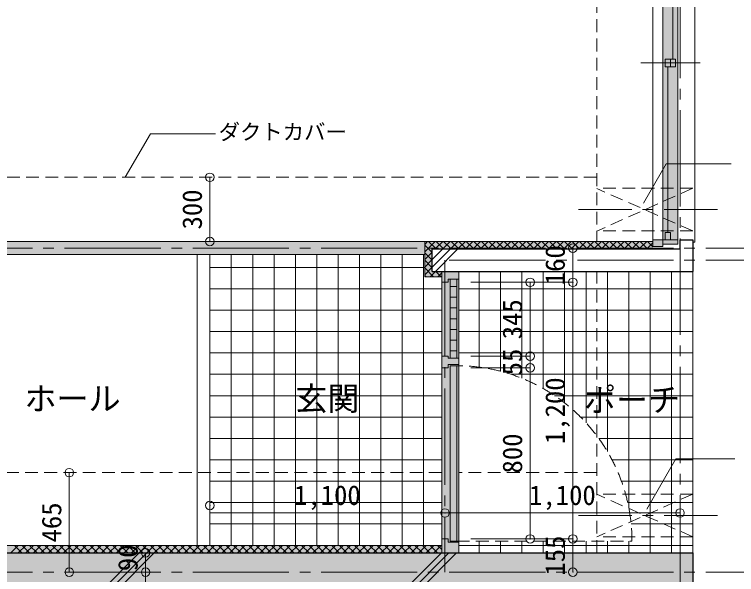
# Model space of a CAD drawing. Units: millimetres at full size, sheet at 1:50. Extents: x -9674 to 9699, y -6794 to 6791.
# Drawn here: x 3633 to 7012, y -92 to 2527 of the extents above; entities that cross this region are included whole.
import ezdxf
from ezdxf.enums import TextEntityAlignment as Align

# ---------------------------------------------------------------- set-up
doc = ezdxf.new("R2010")
doc.units = ezdxf.units.MM
doc.header["$LTSCALE"] = 50
doc.header["$PDMODE"] = 32
doc.header["$PDSIZE"] = 40
for name, pattern in [('CHAIN1', [8, 5, -1, 1, -1]), ('CHAIN2', [12, 9, -1, 1, -1]), ('DASHED1', [1.8, 1.2, -0.6])]:
    doc.linetypes.add(name, pattern=pattern)
for name, color, linetype, lineweight in [('1-0_芯', 7, 'CHAIN2', 9), ('1-1_躯体', 2, 'Continuous', 25), ('1-2_間仕切', 3, 'Continuous', 18), ('1-3_建具', 3, 'Continuous', 18), ('1-5_設備', 7, 'Continuous', 9), ('1-6_ﾊﾞﾙｺﾆｰ・階段', 4, 'Continuous', 9), ('1-7_その他', 7, 'DASHED1', 9), ('1-8_ハッチ', 4, 'Continuous', 9), ('1-A_文字', 7, 'Continuous', 9), ('1-B_寸法', 7, 'Continuous', 9), ('1-C_梁', 7, 'DASHED1', 9)]:
    doc.layers.add(name, color=color, linetype=linetype, lineweight=lineweight)
for name, color, linetype in [('4-0', 1, 'Continuous'), ('4-1', 2, 'Continuous'), ('4-2', 4, 'Continuous'), ('4-F', 4, 'Continuous')]:
    doc.layers.add(name, color=color, linetype=linetype)
doc.styles.add('ＭＳ ゴシック', font='')
doc.styles.get('ＭＳ ゴシック').set_extended_font_data('MS Gothic')

msp = doc.modelspace()

# ---------------------------------------------------------------- linework, layer by layer
at = {"layer": '1-0_芯'}
for p, q in [((6747.5, 5079.12), (6747.5, -3890.88)), ((8517.5, 1434.12), (2687.5, 1434.12)), ((5647.5, 1377.62), (5647.5, -80.88)), ((8517.5, 1377.62), (5647.5, 1377.62)), ((8517.5, -80.88), (2217.5, -80.88))]:
    msp.add_line(p, q, dxfattribs=at)
at = {"layer": '1-1_躯体'}
for p, q in [((6747.5, 1430.12), (6747.5, 1472.12)), ((5587.5, 1430.12), (6747.5, 1430.12)), ((5587.5, 1325.12), (5587.5, 1430.12)), ((5587.5, 1325.12), (6807.5, 1325.12)), ((2127.5, 9.12), (6807.5, 9.12))]:
    msp.add_line(p, q, dxfattribs=at)
for points in [[(6747.5, 1472.12), (6807.5, 1472.12), (6807.5, 1325.12)], [(6807.5, 9.12), (6807.5, -625.88), (6687.5, -625.88)]]:
    msp.add_lwpolyline(points, dxfattribs=at)
at = {"layer": '1-2_間仕切'}
for p, q in [((5552.5, 1465.12), (3567.5, 1465.12)), ((5552.5, 1404.12), (3567.5, 1404.12))]:
    msp.add_line(p, q, dxfattribs=at)
at = {"layer": '1-3_建具', "color": 7, "lineweight": 9}
for p, q in [((6620.5, 1472.12), (6620.5, 3127.12)), ((6667.5, 3112.12), (6667.5, 1487.12)), ((6737.5, 3112.12), (6737.5, 1487.12)), ((6817.5, 1462.12), (6817.5, 3127.12)), ((6840.98, 2299.62), (6564.02, 2299.62)), ((6667.5, 1487.12), (6667.5, 1472.12)), ((6737.5, 1452.12), (6737.5, 1487.12)), ((6667.5, 1472.12), (6737.5, 1472.12)), ((6807.5, 1462.12), (6817.5, 1462.12)), ((6737.5, 1452.12), (6667.5, 1452.12)), ((5672.5, 919.12), (5672.5, 1289.12)), ((5702.5, 919.12), (5702.5, 1289.12)), ((5712.5, 1289.12), (5712.5, 919.12)), ((5632.5, 929.12), (5632.5, 1274.12)), ((5672.5, 1254.12), (5702.5, 1254.12)), ((5672.5, 1204.12), (5702.5, 1204.12)), ((5672.5, 1154.12), (5702.5, 1154.12)), ((5672.5, 1104.12), (5702.5, 1104.12)), ((5672.5, 1054.12), (5702.5, 1054.12)), ((5672.5, 1004.12), (5702.5, 1004.12)), ((5672.5, 954.12), (5702.5, 954.12)), ((5712.5, 59.12), (5712.5, 889.12)), ((5632.5, 874.12), (5632.5, 74.12))]:
    msp.add_line(p, q, dxfattribs=at)
at = {"layer": '1-3_建具'}
for p, q in [((6714.5, 2317.12), (6714.5, 3092.12)), ((6678.5, 2317.12), (6726.5, 2317.12)), ((6702.5, 2317.12), (6702.5, 2282.12)), ((6726.5, 2317.12), (6726.5, 2282.12)), ((6690.5, 2282.12), (6690.5, 1507.12)), ((6678.5, 1507.12), (6702.5, 1507.12)), ((6678.5, 1507.12), (6678.5, 1472.12)), ((6702.5, 1507.12), (6702.5, 1472.12)), ((6620.5, 1442.12), (6620.5, 1472.12)), ((6620.5, 1472.12), (6667.5, 1472.12)), ((6667.5, 1442.12), (6667.5, 1472.12)), ((6620.5, 1442.12), (6621.53, 1442.12)), ((6620.5, 1442.12), (6667.5, 1442.12)), ((5632.5, 1325.12), (5632.5, 1274.12)), ((5712.5, 1289.12), (5712.5, 1325.12)), ((5632.5, 1310.12), (5632.5, 1289.12)), ((5662.5, 1274.12), (5632.5, 1274.12)), ((5632.5, 929.12), (5632.5, 874.12)), ((5662.5, 874.12), (5662.5, 889.12)), ((5672.5, 64.12), (5672.5, 884.12)), ((5702.5, 884.12), (5672.5, 884.12)), ((5702.5, 64.12), (5702.5, 884.12)), ((5662.5, 874.12), (5632.5, 874.12)), ((5662.5, 74.12), (5632.5, 74.12)), ((5632.5, 9.12), (5632.5, 74.12)), ((5632.5, 38.12), (5632.5, 59.12)), ((5702.5, 64.12), (5672.5, 64.12)), ((5712.5, 59.12), (5712.5, 9.12))]:
    msp.add_line(p, q, dxfattribs=at)
at = {"layer": '1-3_建具', "color": 7, "linetype": 'DASHED1', "lineweight": 9}
msp.add_line((5702.5, 64.12), (6522.5, 64.12), dxfattribs=at)
at = {"layer": '1-3_建具'}
for points in [[(6678.5, 2317.12), (6678.5, 2282.12), (6726.5, 2282.12)], [(5662.5, 1274.12), (5662.5, 1289.12), (5712.5, 1289.12)], [(5632.5, 929.12), (5662.5, 929.12), (5662.5, 919.12), (5712.5, 919.12)], [(5662.5, 889.12), (5712.5, 889.12), (5712.5, 919.12)], [(5662.5, 74.12), (5662.5, 59.12), (5712.5, 59.12)]]:
    msp.add_lwpolyline(points, dxfattribs=at)
at = {"layer": '1-3_建具', "color": 7, "linetype": 'DASHED1', "lineweight": 9}
msp.add_arc((5702.5, 64.12), 820, 0, 90, dxfattribs=at)
at = {"layer": '1-5_設備'}
for p, q in [((4487.5, 1404.12), (4487.5, 44.12)), ((4547.5, 1404.12), (4547.5, 44.12))]:
    msp.add_line(p, q, dxfattribs=at)
at = {"layer": '1-6_ﾊﾞﾙｺﾆｰ・階段'}
for p, q in [((4647.5, 1404.12), (4647.5, 44.12)), ((4747.5, 1404.12), (4747.5, 44.12)), ((4847.5, 1404.12), (4847.5, 44.12)), ((4947.5, 1404.12), (4947.5, 44.12)), ((5047.5, 1404.12), (5047.5, 44.12)), ((5147.5, 1404.12), (5147.5, 44.12)), ((5247.5, 1404.12), (5247.5, 44.12)), ((5347.5, 1404.12), (5347.5, 44.12)), ((5447.5, 1404.12), (5447.5, 44.12)), ((5547.5, 1404.12), (5547.5, 44.12)), ((5552.5, 1344.12), (4547.5, 1344.12)), ((5807.5, 877.37), (5807.5, 1325.12)), ((5907.5, 858.08), (5907.5, 1325.12)), ((6007.5, 825.29), (6007.5, 1325.12)), ((6107.5, 777.13), (6107.5, 1325.12)), ((6207.5, 710.17), (6207.5, 1325.12)), ((6307.5, 617.63), (6307.5, 1325.12)), ((6407.5, 482.9), (6407.5, 1325.12)), ((6507.5, 220.25), (6507.5, 1325.12)), ((6607.5, 9.12), (6607.5, 1325.12)), ((6707.5, 9.12), (6707.5, 1325.12)), ((6807.5, 9.12), (6807.5, 1325.12)), ((5632.5, 1244.12), (4547.5, 1244.12)), ((6807.5, 1244.12), (5712.5, 1244.12)), ((5632.5, 1144.12), (4547.5, 1144.12)), ((6807.5, 1144.12), (5712.5, 1144.12)), ((5632.5, 1044.12), (4547.5, 1044.12)), ((6807.5, 1044.12), (5712.5, 1044.12)), ((5632.5, 944.12), (4547.5, 944.12)), ((6807.5, 944.12), (5712.5, 944.12)), ((5632.5, 844.12), (4547.5, 844.12)), ((6807.5, 844.12), (5955.48, 844.12)), ((5632.5, 744.12), (4547.5, 744.12)), ((6807.5, 744.12), (6160.76, 744.12)), ((5632.5, 644.12), (4547.5, 644.12)), ((6807.5, 644.12), (6282.15, 644.12)), ((5632.5, 544.12), (4547.5, 544.12)), ((6807.5, 544.12), (6367.33, 544.12)), ((5632.5, 444.12), (4547.5, 444.12)), ((6807.5, 444.12), (6429.14, 444.12)), ((5632.5, 344.12), (4547.5, 344.12)), ((6807.5, 344.12), (6473.21, 344.12)), ((5632.5, 244.12), (4547.5, 244.12)), ((6807.5, 244.12), (6502.5, 244.12)), ((5632.5, 144.12), (4547.5, 144.12)), ((6807.5, 144.12), (6518.59, 144.12)), ((6807.5, 44.12), (5712.5, 44.12)), ((5807.5, 9.12), (5807.5, 64.12)), ((5907.5, 9.12), (5907.5, 64.12)), ((6007.5, 9.12), (6007.5, 64.12)), ((6107.5, 9.12), (6107.5, 64.12)), ((6207.5, 9.12), (6207.5, 64.12)), ((6307.5, 9.12), (6307.5, 64.12)), ((6407.5, 9.12), (6407.5, 64.12)), ((6507.5, 9.12), (6507.5, 64.12))]:
    msp.add_line(p, q, dxfattribs=at)
at = {"layer": '1-7_その他'}
for p, q in [((6807.5, 1714.12), (6357.5, 1714.12)), ((6807.5, 1714.12), (6357.5, 1513.74)), ((6807.5, 1514.12), (6357.5, 1712.95)), ((6807.5, 1514.12), (6357.5, 1514.12)), ((6807.5, 284.12), (6357.5, 284.12)), ((6807.5, 284.12), (6357.5, 83.74)), ((6807.5, 84.12), (6357.5, 282.95)), ((6807.5, 84.12), (6357.5, 84.12))]:
    msp.add_line(p, q, dxfattribs=at)
at = {"layer": '1-7_その他', "linetype": 'CHAIN1'}
for p, q in [((6922.5, 1614.12), (6257.5, 1614.12)), ((6922.5, 184.12), (6257.5, 184.12))]:
    msp.add_line(p, q, dxfattribs=at)
at = {"layer": '1-8_ハッチ'}
for p, q in [((5552.5, 1415.93), (5601.7, 1465.12)), ((5552.5, 1451.28), (5566.34, 1465.12)), ((5570.59, 1465.12), (5605.59, 1430.12)), ((5602.05, 1430.12), (5637.05, 1465.12)), ((5605.95, 1465.12), (5640.95, 1430.12)), ((5637.41, 1430.12), (5672.41, 1465.12)), ((5641.3, 1465.12), (5676.3, 1430.12)), ((5672.76, 1430.12), (5707.76, 1465.12)), ((5676.66, 1465.12), (5711.66, 1430.12)), ((5708.12, 1430.12), (5743.12, 1465.12)), ((5712.01, 1465.12), (5747.01, 1430.12)), ((5743.47, 1430.12), (5778.47, 1465.12)), ((5747.37, 1465.12), (5782.37, 1430.12)), ((5778.83, 1430.12), (5813.83, 1465.12)), ((5782.72, 1465.12), (5817.72, 1430.12)), ((5814.18, 1430.12), (5849.18, 1465.12)), ((5818.08, 1465.12), (5853.08, 1430.12)), ((5849.54, 1430.12), (5884.54, 1465.12)), ((5853.43, 1465.12), (5888.43, 1430.12)), ((5884.89, 1430.12), (5919.89, 1465.12)), ((5888.79, 1465.12), (5923.79, 1430.12)), ((5920.25, 1430.12), (5955.25, 1465.12)), ((5924.14, 1465.12), (5959.14, 1430.12)), ((5955.6, 1430.12), (5990.6, 1465.12)), ((5959.5, 1465.12), (5994.5, 1430.12)), ((5990.96, 1430.12), (6025.96, 1465.12)), ((5994.86, 1465.12), (6029.86, 1430.12)), ((6026.31, 1430.12), (6061.31, 1465.12)), ((6030.21, 1465.12), (6065.21, 1430.12)), ((6061.67, 1430.12), (6096.67, 1465.12)), ((6065.57, 1465.12), (6100.57, 1430.12)), ((6097.03, 1430.12), (6132.03, 1465.12)), ((6100.92, 1465.12), (6135.92, 1430.12)), ((6132.38, 1430.12), (6167.38, 1465.12)), ((6136.28, 1465.12), (6171.28, 1430.12)), ((6167.74, 1430.12), (6202.74, 1465.12)), ((6171.63, 1465.12), (6206.63, 1430.12)), ((6203.09, 1430.12), (6238.09, 1465.12)), ((6206.99, 1465.12), (6241.99, 1430.12)), ((6238.45, 1430.12), (6273.45, 1465.12)), ((6242.34, 1465.12), (6277.34, 1430.12)), ((6273.8, 1430.12), (6308.8, 1465.12)), ((6277.7, 1465.12), (6312.7, 1430.12)), ((6309.16, 1430.12), (6344.16, 1465.12)), ((6313.05, 1465.12), (6348.05, 1430.12)), ((6344.51, 1430.12), (6379.51, 1465.12)), ((6348.41, 1465.12), (6383.41, 1430.12)), ((6379.87, 1430.12), (6414.87, 1465.12)), ((6383.76, 1465.12), (6418.76, 1430.12)), ((6415.22, 1430.12), (6450.22, 1465.12)), ((6419.12, 1465.12), (6454.12, 1430.12)), ((6450.58, 1430.12), (6485.58, 1465.12)), ((6454.48, 1465.12), (6489.48, 1430.12)), ((6485.93, 1430.12), (6520.93, 1465.12)), ((6489.83, 1465.12), (6524.83, 1430.12)), ((6521.29, 1430.12), (6556.29, 1465.12)), ((6525.19, 1465.12), (6560.19, 1430.12)), ((6556.65, 1430.12), (6591.65, 1465.12)), ((6560.54, 1465.12), (6595.54, 1430.12)), ((6592, 1430.12), (6620.5, 1458.62)), ((6595.9, 1465.12), (6620.5, 1440.52)), ((5552.5, 1447.86), (5587.5, 1412.86)), ((5587.5, 1344.86), (5672.76, 1430.12)), ((5587.5, 1380.21), (5637.41, 1430.12)), ((5603.12, 1325.12), (5708.12, 1430.12)), ((5552.5, 1380.57), (5587.5, 1415.57)), ((5552.5, 1412.5), (5587.5, 1377.5)), ((5552.5, 1345.21), (5587.5, 1380.21)), ((5552.5, 1377.15), (5587.5, 1342.15)), ((5552.5, 1309.86), (5587.5, 1344.86)), ((5552.5, 1341.79), (5594.17, 1300.12)), ((5578.12, 1300.12), (5603.12, 1325.12)), ((5604.53, 1325.12), (5629.53, 1300.12)), ((5613.47, 1300.12), (5632.5, 1319.15)), ((5552.5, 1306.44), (5558.81, 1300.12)), ((5552.5, 1300.12), (5632.5, 1300.12)), ((2127.5, 44.12), (5632.5, 44.12)), ((3615.37, 9.12), (3650.37, 44.12)), ((3632.83, 44.12), (3667.83, 9.12)), ((3650.72, 9.12), (3685.72, 44.12)), ((3668.19, 44.12), (3703.19, 9.12)), ((3686.08, 9.12), (3721.08, 44.12)), ((3703.55, 44.12), (3738.55, 9.12)), ((3721.43, 9.12), (3756.43, 44.12)), ((3738.9, 44.12), (3773.9, 9.12)), ((3756.79, 9.12), (3791.79, 44.12)), ((3774.26, 44.12), (3809.26, 9.12)), ((3792.14, 9.12), (3827.14, 44.12)), ((3809.61, 44.12), (3844.61, 9.12)), ((3827.5, 9.12), (3862.5, 44.12)), ((3844.97, 44.12), (3879.97, 9.12)), ((3862.85, 9.12), (3897.85, 44.12)), ((3880.32, 44.12), (3915.32, 9.12)), ((3898.21, 9.12), (3933.21, 44.12)), ((3915.68, 44.12), (3950.68, 9.12)), ((3933.56, 9.12), (3968.56, 44.12)), ((3951.03, 44.12), (3986.03, 9.12)), ((3968.92, 9.12), (4003.92, 44.12)), ((3986.39, 44.12), (4021.39, 9.12)), ((4004.27, 9.12), (4039.27, 44.12)), ((4021.74, 44.12), (4056.74, 9.12)), ((4039.63, 9.12), (4074.63, 44.12)), ((4057.1, 44.12), (4092.1, 9.12)), ((4074.98, 9.12), (4109.98, 44.12)), ((4092.45, 44.12), (4127.45, 9.12)), ((4110.34, 9.12), (4145.34, 44.12)), ((4127.81, 44.12), (4162.81, 9.12)), ((4145.7, 9.12), (4180.7, 44.12)), ((4163.16, 44.12), (4198.16, 9.12)), ((4181.05, 9.12), (4216.05, 44.12)), ((4198.52, 44.12), (4233.52, 9.12)), ((4216.41, 9.12), (4251.41, 44.12)), ((4233.88, 44.12), (4268.88, 9.12)), ((4251.76, 9.12), (4286.76, 44.12)), ((4269.23, 44.12), (4304.23, 9.12)), ((4287.12, 9.12), (4322.12, 44.12)), ((4304.59, 44.12), (4339.59, 9.12)), ((4322.47, 9.12), (4357.47, 44.12)), ((4339.94, 44.12), (4374.94, 9.12)), ((4357.83, 9.12), (4392.83, 44.12)), ((4375.3, 44.12), (4410.3, 9.12)), ((4393.18, 9.12), (4428.18, 44.12)), ((4410.65, 44.12), (4445.65, 9.12)), ((4428.54, 9.12), (4463.54, 44.12)), ((4446.01, 44.12), (4481.01, 9.12)), ((4463.89, 9.12), (4498.89, 44.12)), ((4481.36, 44.12), (4516.36, 9.12)), ((4499.25, 9.12), (4534.25, 44.12)), ((4516.72, 44.12), (4551.72, 9.12)), ((4534.6, 9.12), (4569.6, 44.12)), ((4552.07, 44.12), (4587.07, 9.12)), ((4569.96, 9.12), (4604.96, 44.12)), ((4587.43, 44.12), (4622.43, 9.12)), ((4605.31, 9.12), (4640.31, 44.12)), ((4622.78, 44.12), (4657.78, 9.12)), ((4640.67, 9.12), (4675.67, 44.12)), ((4658.14, 44.12), (4693.14, 9.12)), ((4676.03, 9.12), (4711.03, 44.12)), ((4693.49, 44.12), (4728.49, 9.12)), ((4711.38, 9.12), (4746.38, 44.12)), ((4728.85, 44.12), (4763.85, 9.12)), ((4746.74, 9.12), (4781.74, 44.12)), ((4764.21, 44.12), (4799.21, 9.12)), ((4782.09, 9.12), (4817.09, 44.12)), ((4799.56, 44.12), (4834.56, 9.12)), ((4817.45, 9.12), (4852.45, 44.12)), ((4834.92, 44.12), (4869.92, 9.12)), ((4852.8, 9.12), (4887.8, 44.12)), ((4870.27, 44.12), (4905.27, 9.12)), ((4888.16, 9.12), (4923.16, 44.12)), ((4905.63, 44.12), (4940.63, 9.12)), ((4923.51, 9.12), (4958.51, 44.12)), ((4940.98, 44.12), (4975.98, 9.12)), ((4958.87, 9.12), (4993.87, 44.12)), ((4976.34, 44.12), (5011.34, 9.12)), ((4994.22, 9.12), (5029.22, 44.12)), ((5011.69, 44.12), (5046.69, 9.12)), ((5029.58, 9.12), (5064.58, 44.12)), ((5047.05, 44.12), (5082.05, 9.12)), ((5064.93, 9.12), (5099.93, 44.12)), ((5082.4, 44.12), (5117.4, 9.12)), ((5100.29, 9.12), (5135.29, 44.12)), ((5117.76, 44.12), (5152.76, 9.12)), ((5135.65, 9.12), (5170.65, 44.12)), ((5153.11, 44.12), (5188.11, 9.12)), ((5171, 9.12), (5206, 44.12)), ((5188.47, 44.12), (5223.47, 9.12)), ((5206.36, 9.12), (5241.36, 44.12)), ((5223.82, 44.12), (5258.82, 9.12)), ((5241.71, 9.12), (5276.71, 44.12)), ((5259.18, 44.12), (5294.18, 9.12)), ((5277.07, 9.12), (5312.07, 44.12)), ((5294.54, 44.12), (5329.54, 9.12)), ((5312.42, 9.12), (5347.42, 44.12)), ((5329.89, 44.12), (5364.89, 9.12)), ((5347.78, 9.12), (5382.78, 44.12)), ((5365.25, 44.12), (5400.25, 9.12)), ((5383.13, 9.12), (5418.13, 44.12)), ((5400.6, 44.12), (5435.6, 9.12)), ((5418.49, 9.12), (5453.49, 44.12)), ((5435.96, 44.12), (5470.96, 9.12)), ((5453.84, 9.12), (5488.84, 44.12)), ((5471.31, 44.12), (5506.31, 9.12)), ((5489.2, 9.12), (5524.2, 44.12)), ((5506.67, 44.12), (5541.67, 9.12)), ((5524.55, 9.12), (5559.55, 44.12)), ((5542.02, 44.12), (5577.02, 9.12)), ((5559.91, 9.12), (5594.91, 44.12)), ((5577.38, 44.12), (5612.38, 9.12)), ((5595.26, 9.12), (5630.26, 44.12)), ((5612.73, 44.12), (5632.5, 24.35)), ((4036.41, -170.88), (4216.41, 9.12)), ((4071.76, -170.88), (4251.76, 9.12)), ((4107.12, -170.88), (4287.12, 9.12)), ((5388.38, -233.12), (5630.62, 9.12)), ((5415.53, -241.33), (5665.98, 9.12)), ((5442.67, -249.54), (5701.33, 9.12)), ((5630.62, 9.12), (5632.5, 11))]:
    msp.add_line(p, q, dxfattribs=at)
msp.add_lwpolyline([(5552.5, 1300.12), (5552.5, 1465.12), (6620.5, 1465.12)], dxfattribs=at)
at = {"layer": '1-A_文字'}
for p, q in [((4151.53, 1765.12), (4269.17, 1968.88)), ((4269.17, 1968.88), (4574.09, 1968.88)), ((6575.94, 1643.6), (6682.24, 1827.72)), ((6682.24, 1827.72), (6987.16, 1827.72)), ((6592.34, 213.6), (6728.57, 449.56)), ((6728.57, 449.56), (7003.55, 449.56))]:
    msp.add_line(p, q, dxfattribs=at)
at = {"layer": '1-B_寸法'}
for p, q in [((4547.5, 1465.12), (4547.5, 1765.12)), ((6245.96, 1274.12), (6245.96, 1434.12)), ((5769.11, 1274.12), (6245.96, 1274.12)), ((6045.96, 929.12), (6045.96, 1274.12)), ((6245.96, 74.12), (6245.96, 1274.12)), ((5769.11, 929.12), (6045.96, 929.12)), ((6045.96, 874.12), (6045.96, 929.12)), ((5769.11, 874.12), (6045.96, 874.12)), ((6045.96, 74.12), (6045.96, 874.12)), ((3889.51, 384.12), (3889.51, -80.88)), ((4547.5, 195.55), (5647.5, 195.55)), ((5647.5, 195.55), (6747.5, 195.55)), ((5769.11, 74.12), (6245.96, 74.12)), ((6245.96, -80.88), (6245.96, 74.12)), ((4246.6, 9.12), (4246.6, -80.88)), ((4246.6, -80.88), (4246.6, -170.88))]:
    msp.add_line(p, q, dxfattribs=at)
at = {"layer": '1-B_寸法', "color": 3}
for p in [(4547.5, 1765.12), (4547.5, 1465.12), (6245.96, 1434.12), (6045.96, 1274.12), (6245.96, 1274.12), (6045.96, 929.12), (6045.96, 874.12), (3889.51, 384.12), (4547.5, 230.55), (5647.5, 195.55), (6747.5, 195.55), (6045.96, 74.12), (6245.96, 74.12), (4246.6, 9.12), (3889.51, -80.88), (4246.6, -80.88), (6245.96, -80.88)]:
    msp.add_point(p, dxfattribs=at)
at = {"layer": '1-C_梁'}
for p, q in [((6357.5, 3134.12), (6357.5, 1465.12)), ((6357.5, 1765.12), (2307.5, 1765.12)), ((6357.5, 9.12), (6357.5, 1325.12)), ((5632.5, 384.12), (2307.5, 384.12)), ((6357.5, 384.12), (5712.5, 384.12))]:
    msp.add_line(p, q, dxfattribs=at)
at = {"layer": '4-0'}
for points in [[(6807.5, 9.12), (6687.5, -170.88), (2127.5, 9.12), (2307.5, -170.88)], [(6807.5, 9.12), (6687.5, -170.88), (6687.5, -521.41)], [(6807.5, -625.88), (6807.5, 9.12), (6687.5, -521.41)]]:
    msp.add_solid(points, dxfattribs=at)
at = {"layer": '4-1'}
for points in [[(6667.5, 1452.12), (6737.5, 1452.12), (6667.5, 3147.12), (6737.5, 3147.12)], [(5712.5, 9.12), (5632.5, 9.12), (5712.5, 1325.12), (5632.5, 1325.12)]]:
    msp.add_solid(points, dxfattribs=at)
at = {"layer": '4-2'}
msp.add_solid([(3567.5, 1465.12), (3567.5, 1404.12), (5552.5, 1465.12), (5552.5, 1404.12)], dxfattribs=at)
at = {"layer": '4-F'}
for points in [[(5552.5, 1465.12), (5587.5, 1430.12), (5552.5, 1300.12), (5587.5, 1325.12)], [(5552.5, 1465.12), (5587.5, 1430.12), (6620.5, 1442.12)], [(5552.5, 1465.12), (6620.5, 1442.12), (6667.5, 1442.12)], [(6667.5, 1442.12), (6620.5, 1465.12), (5552.5, 1465.12)], [(6667.5, 1442.12), (6667.5, 1472.12), (6620.5, 1472.12)], [(6667.5, 1442.12), (6620.5, 1472.12), (6620.5, 1465.12)], [(6620.5, 1442.12), (6620.55, 1430.12), (5587.5, 1430.12)], [(5632.5, 1300.12), (5632.5, 1325.12), (5552.5, 1300.12), (5587.5, 1325.12)], [(2127.5, 44.12), (2127.5, 9.12), (5632.5, 44.12), (5632.5, 9.12)]]:
    msp.add_solid(points, dxfattribs=at)

# ---------------------------------------------------------------- texts
at = {"layer": '1-A_文字', "style": 'ＭＳ ゴシック'}
for s, height, p in [('ダクトカバー', 73.31, (4588.19, 1918.94)), ('ホール', 110, (3679.3, 642.57)), ('玄関', 110, (4946.79, 642.64)), ('ポーチ', 110, (6297.93, 636.73))]:
    msp.add_text(s, height=height, dxfattribs=at).set_placement(p, align=Align.BOTTOM_LEFT)
at = {"layer": '1-B_寸法', "style": 'ＭＳ ゴシック'}
for s, p in [('300', (4537.5, 1521.37)), ('160', (6235.96, 1260.37)), ('345', (6035.96, 1007.87)), ('55', (6035.96, 839.12)), ('1,200', (6235.96, 517.87)), ('800', (6035.96, 380.37)), ('465', (3879.51, 57.87)), ('155', (6235.96, -97.13)), ('90', (4236.6, -76.53))]:
    msp.add_text(s, height=91.64, rotation=90, dxfattribs=at).set_placement(p, align=Align.BOTTOM_LEFT)
for p in [(4941.25, 205.55), (6041.25, 205.55)]:
    msp.add_text('1,100', height=91.64, dxfattribs=at).set_placement(p, align=Align.BOTTOM_LEFT)

doc.saveas('drawing.dxf')
